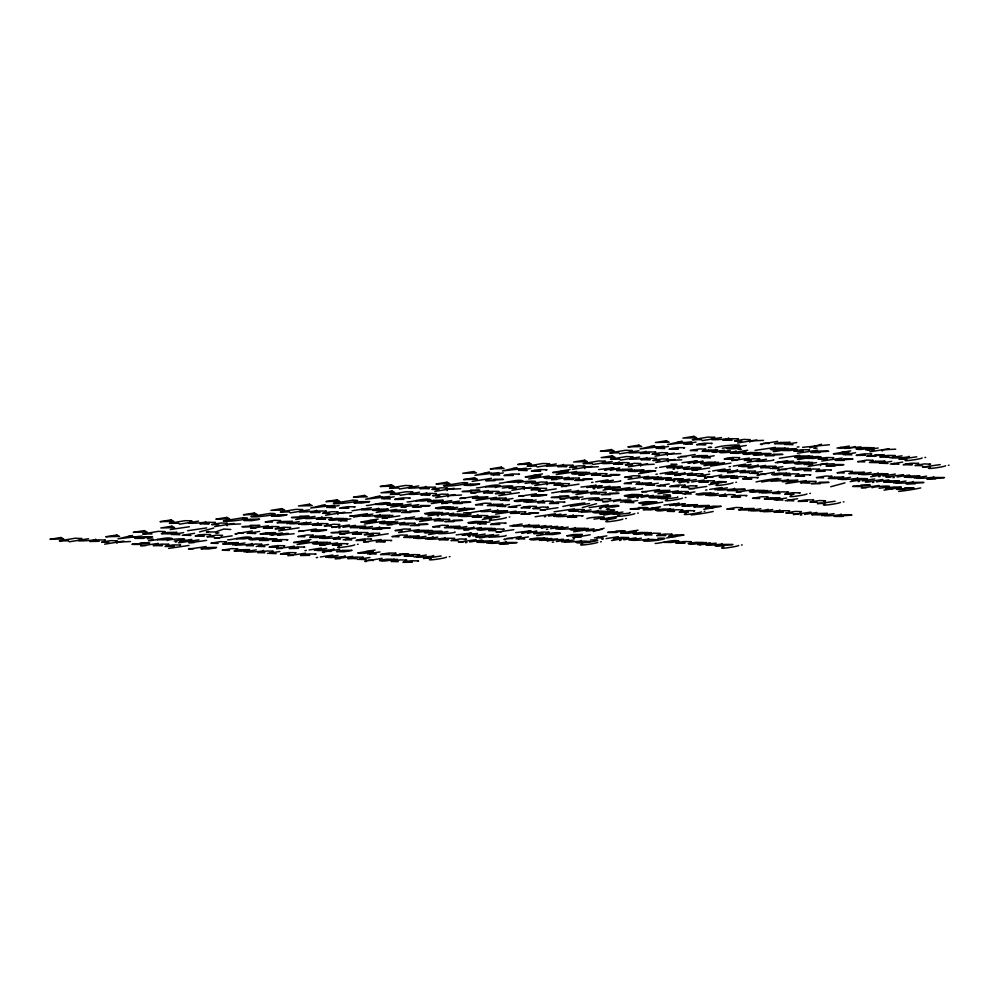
<?xml version="1.0" encoding="UTF-8"?>
<svg xmlns="http://www.w3.org/2000/svg" width="999" height="999" viewBox="0 0 999 999"><rect width="100%" height="100%" fill="white"/><g stroke="black" fill="none" stroke-linecap="round" stroke-linejoin="round"><path stroke-width="1.5" d="M116.945 543.419L117.02 542.182L130.507 541.52M227.023 525.824L227.098 524.587L240.584 523.926M337.899 514.522L337.974 513.274L351.461 512.624M447.177 490.634L447.252 489.398L460.751 488.736M447.977 496.928L448.052 495.679L461.538 495.029M524.263 489.547L524.338 488.299L537.824 487.649M547.052 484.827L547.127 483.591L560.614 482.929M584.777 468.643L584.852 467.407L598.351 466.745M640.621 466.133L640.696 464.897L654.183 464.235M667.344 455.444L667.419 454.208L680.906 453.546M668.131 461.738L668.219 460.489L681.705 459.84M749.899 442.257L749.974 441.009L763.461 440.347M820.529 465.659L820.604 464.423L834.09 463.761M882.154 451.073L882.229 449.825L895.716 449.175M170.242 529.557L189.36 526.748M187.612 530.719L206.731 527.909M570.367 506.368L589.485 503.558M589.16 507.617L608.279 504.807M463.723 514.373L457.005 513.948A27.722 3.084 -3.7 0 0 449.263 515.184C451.498 517.594 485.177 511.75 463.698 512.874M607.504 511.488L600.786 511.063A27.722 3.084 -3.7 0 0 593.044 512.3C595.279 514.71 628.97 508.866 607.479 509.989M663.411 496.515L656.693 496.091A27.722 3.084 -3.7 0 0 648.95 497.327C651.186 499.737 684.864 493.893 663.386 495.017M590.546 541.52L583.828 541.108A27.722 3.084 -3.7 0 0 576.086 542.345C578.321 544.742 612 538.911 590.521 540.022M657.829 539.772L651.111 539.36A27.722 3.084 -3.7 0 0 643.368 540.596C645.604 542.994 679.283 537.162 657.804 538.274M809.689 447.802L821.415 444.218M157.879 539.385L157.193 539.747L164.485 539.835A27.722 3.084 -3.7 0 0 172.228 538.598C168.144 536.301 153.796 540.771 148.426 540.846M237.088 538.436L236.401 538.786L243.694 538.886A27.722 3.084 -3.7 0 0 251.436 537.649C247.365 535.352 233.004 539.822 227.635 539.897M375.924 504.058L375.224 504.408L382.53 504.507A27.722 3.084 -3.7 0 0 390.272 503.271C386.188 500.974 371.84 505.444 366.458 505.519M416.533 500.536L415.834 500.886L423.139 500.974A27.722 3.084 -3.7 0 0 430.881 499.737C426.798 497.44 412.45 501.923 407.068 501.998M486.001 486.463L485.302 486.813L492.607 486.913A27.722 3.084 -3.7 0 0 500.349 485.676C496.266 483.366 481.918 487.849 476.535 487.924M508.791 481.755L508.104 482.105L515.397 482.192A27.722 3.084 -3.7 0 0 523.139 480.956C519.068 478.658 504.707 483.141 499.338 483.204M782.679 450.137L781.992 450.499L789.285 450.586A27.722 3.084 -3.7 0 0 797.027 449.35C792.956 447.053 778.596 451.523 773.226 451.598M546.153 534.115L545.466 534.465L552.759 534.552A27.722 3.084 -3.7 0 0 560.501 533.316C556.431 531.018 542.07 535.501 536.7 535.564M806.942 457.992L806.255 458.341L813.561 458.441A27.722 3.084 -3.7 0 0 821.29 457.205C817.219 454.907 802.859 459.378 797.489 459.453M593.281 531.543L604.095 528.221M664.635 542.007L663.948 542.357L671.241 542.457A27.722 3.084 -3.7 0 0 678.983 541.221C674.912 538.923 660.551 543.394 655.182 543.468M104.508 540.409L105.444 540.009L98.189 539.897A27.722 3.084 -3.7 0 0 90.447 541.133L89.873 541.483L99.113 541.296L92.507 540.859M214.585 522.814L215.522 522.415L208.267 522.302A27.722 3.084 -3.7 0 0 200.537 523.538L199.95 523.888L209.203 523.701L202.585 523.264M167.882 544.642L168.819 544.23L161.576 544.118A27.722 3.084 -3.7 0 0 153.834 545.354L153.247 545.716L162.5 545.529L155.881 545.092M209.802 534.964L210.739 534.565L203.496 534.453A27.722 3.084 -3.7 0 0 195.754 535.689L195.167 536.038L204.42 535.851L197.814 535.414M179.683 545.429L180.619 545.017L173.376 544.905A27.722 3.084 -3.7 0 0 165.634 546.141L165.047 546.503L174.301 546.316L167.695 545.879M325.462 511.513L326.398 511.101L319.143 510.988A27.722 3.084 -3.7 0 0 311.401 512.225L310.826 512.587L320.067 512.4L313.461 511.963M277.959 527.047L278.896 526.635L271.653 526.523A27.722 3.084 -3.7 0 0 263.911 527.759L263.324 528.121L272.577 527.934L265.971 527.497M354.27 507.192L355.207 506.793L347.964 506.68A27.722 3.084 -3.7 0 0 340.222 507.917L339.635 508.279L348.888 508.091L342.27 507.642M289.76 527.834L290.697 527.422L283.454 527.31A27.722 3.084 -3.7 0 0 275.712 528.546L275.137 528.908L284.378 528.721L277.772 528.284M434.74 487.624L435.676 487.225L428.434 487.112A27.722 3.084 -3.7 0 0 420.691 488.349L420.104 488.698L429.358 488.511L422.752 488.074M330.981 518.106L331.918 517.707L324.675 517.594A27.722 3.084 -3.7 0 0 316.933 518.831L316.346 519.193L325.599 519.005L318.993 518.556M262.912 538.511L263.848 538.099L256.606 537.986A27.722 3.084 -3.7 0 0 248.863 539.223C251.81 541.258 261.726 538.149 266.97 538.149M409.315 498.401L410.252 497.989L402.997 497.877A27.722 3.084 -3.7 0 0 395.254 499.125L394.68 499.475L403.921 499.288L397.315 498.851M342.782 518.893L343.718 518.493L336.476 518.381A27.722 3.084 -3.7 0 0 328.733 519.617C331.68 521.64 341.596 518.543 346.84 518.543M327.073 524.088L328.009 523.676L320.754 523.563A27.722 3.084 -3.7 0 0 313.012 524.8L312.437 525.162L321.678 524.975L315.072 524.537M435.539 493.918L436.476 493.506L429.233 493.394A27.722 3.084 -3.7 0 0 421.491 494.63L420.904 494.992L430.157 494.805L423.539 494.368M518.593 474.513L519.53 474.113L512.287 474.001A27.722 3.084 -3.7 0 0 504.545 475.237L503.958 475.599L513.211 475.412L506.593 474.962M286.988 540.109L287.924 539.71L280.682 539.597A27.722 3.084 -3.7 0 0 272.939 540.834L272.352 541.183L281.606 540.996L275 540.559M546.116 470.117L547.052 469.717L539.797 469.605A27.722 3.084 -3.7 0 0 532.055 470.841L531.48 471.191L540.721 471.004L534.115 470.566M405.606 510.614L406.543 510.214L399.288 510.102A27.722 3.084 -3.7 0 0 391.546 511.338L390.971 511.7L400.212 511.513L393.606 511.063M388.836 515.734L389.772 515.334L382.53 515.222A27.722 3.084 -3.7 0 0 374.787 516.458C377.734 518.481 387.649 515.372 392.894 515.384M283.778 546.128L284.715 545.729L277.472 545.616A27.722 3.084 -3.7 0 0 269.73 546.853L269.143 547.202L278.396 547.015L271.778 546.578M572.34 465.634L573.276 465.234L566.033 465.122A27.722 3.084 -3.7 0 0 558.291 466.358L557.704 466.708L566.957 466.521L560.352 466.083M498.126 491.858L499.063 491.446L491.808 491.333A27.722 3.084 -3.7 0 0 484.065 492.569L483.491 492.932L492.732 492.744L486.126 492.295M303.846 547.464L304.782 547.065L297.527 546.952A27.722 3.084 -3.7 0 0 289.785 548.189L289.211 548.551L298.451 548.364L291.845 547.914M393.768 522.302L394.705 521.89L387.45 521.778A27.722 3.084 -3.7 0 0 379.707 523.014C382.667 525.049 392.57 521.94 397.814 521.94M449.538 507.317L450.474 506.905L443.231 506.793A27.722 3.084 -3.7 0 0 435.489 508.029C438.436 510.064 448.339 506.955 453.583 506.968M558.129 477.147L559.065 476.748L551.81 476.635A27.722 3.084 -3.7 0 0 544.068 477.872C547.027 479.895 556.93 476.798 562.175 476.798M326.523 542.744L327.46 542.345L320.217 542.232A27.722 3.084 -3.7 0 0 312.475 543.468C315.422 545.491 325.324 542.395 330.569 542.395M509.927 492.644L510.864 492.232L503.608 492.12A27.722 3.084 -3.7 0 0 495.866 493.356L495.292 493.718L504.532 493.531L497.927 493.081M295.105 553.121L296.041 552.709L288.786 552.597A27.722 3.084 -3.7 0 0 281.044 553.846L280.469 554.195L289.71 554.008L283.104 553.571M367.07 532.979L368.007 532.579L360.751 532.467A27.722 3.084 -3.7 0 0 353.009 533.703L352.435 534.065L361.675 533.878L355.07 533.429M438.648 512.824L439.585 512.412L432.342 512.3A27.722 3.084 -3.7 0 0 424.6 513.536C427.547 515.571 437.462 512.462 442.694 512.475M654.907 452.435L655.844 452.035L648.588 451.923A27.722 3.084 -3.7 0 0 640.846 453.159L640.272 453.509L649.512 453.321L642.906 452.884M585.639 472.752L586.588 472.352L579.333 472.24A27.722 3.084 -3.7 0 0 571.59 473.476C574.537 475.499 584.452 472.39 589.697 472.402M628.184 463.124L629.12 462.724L621.865 462.599A27.722 3.084 -3.7 0 0 614.123 463.848L613.548 464.198L622.789 464.011L616.183 463.573M683.716 448.126L684.652 447.714L677.397 447.602A27.722 3.084 -3.7 0 0 669.655 448.851L669.08 449.2L678.321 449.013L671.715 448.576M378.871 533.766L379.807 533.366L372.552 533.254A27.722 3.084 -3.7 0 0 364.81 534.49L364.235 534.852L373.476 534.665L366.87 534.215M414.298 523.663L415.234 523.264L407.992 523.151A27.722 3.084 -3.7 0 0 400.249 524.388L399.662 524.737L408.916 524.55L402.31 524.113M505.407 498.576L506.343 498.164L499.1 498.051A27.722 3.084 -3.7 0 0 491.358 499.288L490.771 499.65L500.024 499.463L493.406 499.025M578.671 478.521L579.607 478.121L572.352 478.009A27.722 3.084 -3.7 0 0 564.61 479.245L564.035 479.595L573.276 479.408L566.67 478.971M347.065 544.118L348.002 543.718L340.746 543.606A27.722 3.084 -3.7 0 0 333.004 544.842L332.43 545.192L341.67 545.004L335.065 544.567M545.691 488.798L546.628 488.386L539.385 488.274A27.722 3.084 -3.7 0 0 531.643 489.51L531.056 489.872L540.309 489.685L533.703 489.235M655.706 458.728L656.643 458.316L649.387 458.204A27.722 3.084 -3.7 0 0 641.645 459.44L641.071 459.802L650.312 459.615L643.706 459.178M315.172 554.457L316.109 554.058L308.853 553.946A27.722 3.084 -3.7 0 0 301.111 555.182L300.537 555.531L309.777 555.344L303.172 554.907M711.238 443.731L712.175 443.319L704.919 443.206A27.722 3.084 -3.7 0 0 697.177 444.443L696.603 444.805L705.843 444.617L699.238 444.168M370.691 539.46L371.628 539.048L364.373 538.936A27.722 3.084 -3.7 0 0 356.631 540.184L356.056 540.534L365.297 540.347L358.691 539.91M568.493 484.078L569.43 483.678L562.175 483.566A27.722 3.084 -3.7 0 0 554.433 484.802L553.858 485.152L563.099 484.965L556.493 484.527M606.181 474.125L607.117 473.713L599.875 473.601A27.722 3.084 -3.7 0 0 592.132 474.85L591.545 475.199L600.799 475.012L594.193 474.575M448.913 519.742L449.85 519.33L442.594 519.218A27.722 3.084 -3.7 0 0 434.852 520.454L434.278 520.816L443.519 520.629L436.913 520.192M737.462 439.248L738.398 438.836L731.156 438.723A27.722 3.084 -3.7 0 0 723.413 439.96L722.826 440.322L732.08 440.134L725.461 439.685M528.184 500.087L529.12 499.687L521.865 499.575A27.722 3.084 -3.7 0 0 514.123 500.811C517.082 502.834 526.985 499.737 532.23 499.737M390.746 540.796L391.695 540.397L384.44 540.284A27.722 3.084 -3.7 0 0 376.698 541.52L376.123 541.87L385.364 541.683L378.758 541.246M427.972 530.806L428.908 530.407L421.665 530.294A27.722 3.084 -3.7 0 0 413.923 531.53C416.87 533.553 426.785 530.457 432.018 530.457M486.913 516.046L487.849 515.634L480.606 515.521A27.722 3.084 -3.7 0 0 472.864 516.758L472.277 517.12L481.53 516.933L474.925 516.483M481.955 521.94L482.892 521.54L475.636 521.428A27.722 3.084 -3.7 0 0 467.894 522.664C470.854 524.687 480.756 521.59 486.001 521.59M535.701 506.83L536.638 506.418L529.383 506.306A27.722 3.084 -3.7 0 0 521.64 507.542L521.066 507.904L530.307 507.717L523.701 507.267M362.375 557.604L363.311 557.205L356.056 557.092A27.722 3.084 -3.7 0 0 348.326 558.329L347.739 558.678L356.993 558.491L350.374 558.054M524.95 512.337L525.886 511.938L518.631 511.825A27.722 3.084 -3.7 0 0 510.889 513.061L510.314 513.424L519.555 513.236L512.949 512.787M564.06 502.485L564.997 502.072L557.754 501.96A27.722 3.084 -3.7 0 0 550.012 503.209L549.425 503.558L558.678 503.371L552.06 502.934M657.517 477.547L658.453 477.147L651.211 477.023A27.722 3.084 -3.7 0 0 643.468 478.271C646.415 480.294 656.331 477.185 661.563 477.197M605.294 492.769L606.231 492.357L598.975 492.245A27.722 3.084 -3.7 0 0 591.233 493.481L590.659 493.843L599.899 493.656L593.294 493.219M714.597 462.649L715.534 462.25L708.279 462.137A27.722 3.084 -3.7 0 0 700.536 463.374C703.496 465.397 713.398 462.287 718.643 462.3M395.179 553.558L396.116 553.159L388.873 553.046A27.722 3.084 -3.7 0 0 381.131 554.283L380.544 554.632L389.797 554.445L383.191 554.008M738.81 458.029L739.747 457.629L732.492 457.517A27.722 3.084 -3.7 0 0 724.75 458.753L724.175 459.103L733.416 458.916L726.81 458.479M756.892 453.009L757.829 452.597L750.574 452.485A27.722 3.084 -3.7 0 0 742.831 453.721C745.791 455.756 755.694 452.647 760.938 452.647M505.194 523.488L506.131 523.089L498.888 522.976A27.722 3.084 -3.7 0 0 491.146 524.213L490.571 524.562L499.812 524.375L493.206 523.938M453.808 538.773L454.745 538.361L447.49 538.249A27.722 3.084 -3.7 0 0 439.747 539.485L439.173 539.847L448.414 539.66L441.808 539.21M491.008 528.783L491.958 528.371L484.702 528.259A27.722 3.084 -3.7 0 0 476.96 529.495C479.907 531.53 489.822 528.421 495.067 528.434M784.427 448.601L785.364 448.201L778.121 448.089A27.722 3.084 -3.7 0 0 770.379 449.325C773.326 451.348 783.241 448.251 788.486 448.251M393.531 559.677L394.468 559.278L387.212 559.165A27.722 3.084 -3.7 0 0 379.47 560.402C382.43 562.425 392.332 559.328 397.577 559.328M702.047 474.288L702.984 473.876L695.741 473.763A27.722 3.084 -3.7 0 0 687.999 475L687.412 475.362L696.665 475.174L690.059 474.725M418.781 555.132L419.73 554.732L412.475 554.62A27.722 3.084 -3.7 0 0 404.732 555.856L404.158 556.206L413.399 556.018L406.793 555.581M583.491 510.014L584.427 509.602L577.185 509.49A27.722 3.084 -3.7 0 0 569.442 510.726L568.856 511.088L578.109 510.901L571.503 510.464M638.336 494.967L639.273 494.567L632.03 494.455A27.722 3.084 -3.7 0 0 624.288 495.691C627.235 497.714 637.137 494.605 642.382 494.617M808.503 450.212L809.44 449.812L802.197 449.7A27.722 3.084 -3.7 0 0 794.455 450.936L793.88 451.286L803.121 451.098L796.515 450.661M684.402 485.576L685.339 485.164L678.084 485.052A27.722 3.084 -3.7 0 0 670.341 486.288L669.767 486.65L679.008 486.463L672.402 486.014M417.607 561.288L418.544 560.889L411.288 560.764A27.722 3.084 -3.7 0 0 403.546 562.012L402.972 562.362L412.212 562.175L405.606 561.738M582.18 516.158L583.116 515.759L575.874 515.646A27.722 3.084 -3.7 0 0 568.131 516.883L567.544 517.232L576.798 517.045L570.192 516.608M713.573 481.281L714.51 480.881L707.267 480.769A27.722 3.084 -3.7 0 0 699.525 482.005L698.938 482.355L708.191 482.167L701.585 481.73M733.204 476.361L734.14 475.949L726.885 475.836A27.722 3.084 -3.7 0 0 719.155 477.072C722.102 479.108 732.005 475.999 737.25 476.011M754.645 471.553L755.581 471.153L748.338 471.041A27.722 3.084 -3.7 0 0 740.596 472.277L740.022 472.627L749.262 472.44L742.657 472.003M808.691 456.456L809.627 456.056L802.384 455.944A27.722 3.084 -3.7 0 0 794.642 457.18C797.589 459.203 807.504 456.093 812.749 456.106M775.249 466.695L776.186 466.296L768.943 466.183A27.722 3.084 -3.7 0 0 761.201 467.42L760.626 467.769L769.867 467.582L763.261 467.145M687.337 492.007L688.274 491.595L681.031 491.483A27.722 3.084 -3.7 0 0 673.289 492.719L672.702 493.081L681.955 492.894L675.336 492.445M652.834 502.172L653.771 501.76L646.528 501.648A27.722 3.084 -3.7 0 0 638.786 502.884C641.733 504.92 651.648 501.81 656.892 501.81M548.376 532.604L549.313 532.205L542.07 532.092A27.722 3.084 -3.7 0 0 534.328 533.329L533.741 533.678L542.994 533.491L536.376 533.054M808.441 462.674L809.377 462.275L802.135 462.162A27.722 3.084 -3.7 0 0 794.392 463.399C797.339 465.422 807.254 462.312 812.499 462.325M757.279 477.959L758.216 477.559L750.973 477.447A27.722 3.084 -3.7 0 0 743.231 478.683L742.644 479.033L751.897 478.858L745.279 478.409M543.631 538.523L544.567 538.111L537.312 537.999A27.722 3.084 -3.7 0 0 529.582 539.248C532.529 541.271 542.432 538.161 547.677 538.174M832.766 458.066L833.703 457.654L826.46 457.542A27.722 3.084 -3.7 0 0 818.718 458.778L818.144 459.14L827.384 458.953L820.778 458.516M870.079 448.089L871.016 447.677L863.76 447.564A27.722 3.084 -3.7 0 0 856.018 448.801C858.978 450.836 868.88 447.727 874.125 447.727M584.278 528.771L585.214 528.359L577.959 528.246A27.722 3.084 -3.7 0 0 570.217 529.482C573.176 531.518 583.079 528.409 588.324 528.409M710.114 493.518L711.051 493.119L703.796 493.007A27.722 3.084 -3.7 0 0 696.053 494.243C699.013 496.266 708.915 493.156 714.16 493.169M785.801 473.626L786.737 473.226L779.495 473.114A27.722 3.084 -3.7 0 0 771.752 474.35C774.7 476.373 784.615 473.276 789.859 473.276M806.405 468.768L807.342 468.369L800.099 468.256A27.722 3.084 -3.7 0 0 792.357 469.493C795.304 471.516 805.219 468.419 810.464 468.419M669.68 509.527L670.616 509.115L663.361 509.003A27.722 3.084 -3.7 0 0 655.619 510.239C658.578 512.275 668.481 509.165 673.726 509.178M870.816 454.37L871.752 453.958L864.497 453.846A27.722 3.084 -3.7 0 0 856.755 455.082L856.18 455.444L865.421 455.257L858.815 454.807M809.877 475.237L810.813 474.837L803.571 474.725A27.722 3.084 -3.7 0 0 795.828 475.961L795.241 476.311L804.495 476.123L797.876 475.686M830.481 470.379L831.418 469.967L824.175 469.855A27.722 3.084 -3.7 0 0 816.433 471.091L815.846 471.453L825.099 471.266L818.493 470.829M763.473 490.846L764.41 490.434L757.167 490.322A27.722 3.084 -3.7 0 0 749.425 491.558C752.372 493.593 762.287 490.484 767.519 490.497M745.991 495.916L746.927 495.504L739.685 495.392A27.722 3.084 -3.7 0 0 731.942 496.628L731.355 496.99L740.609 496.803L733.99 496.366M693.756 511.126L694.692 510.726L687.449 510.614A27.722 3.084 -3.7 0 0 679.707 511.85L679.12 512.2L688.373 512.012L681.755 511.575M894.417 455.944L895.354 455.532L888.111 455.419A27.722 3.084 -3.7 0 0 880.369 456.655L879.782 457.018L889.035 456.83L882.417 456.381M815.221 481.83L816.158 481.418L808.903 481.306A27.722 3.084 -3.7 0 0 801.161 482.542L800.586 482.904L809.827 482.717L803.221 482.28M647.177 532.954L648.114 532.554L640.871 532.442A27.722 3.084 -3.7 0 0 633.129 533.678C636.076 535.701 645.991 532.604 651.236 532.604M799.35 493.231L800.286 492.832L793.044 492.719A27.722 3.084 -3.7 0 0 785.301 493.956L784.715 494.305L793.968 494.118L787.362 493.681M917.856 463.736L918.793 463.336L911.538 463.211A27.722 3.084 -3.7 0 0 903.795 464.46L903.221 464.81L912.462 464.622L905.856 464.185M671.253 534.565L672.19 534.165L664.947 534.04A27.722 3.084 -3.7 0 0 657.205 535.289L656.618 535.639L665.871 535.452L659.265 535.014M812.786 500.362L813.723 499.962L806.468 499.85A27.722 3.084 -3.7 0 0 798.725 501.086L798.151 501.436L807.392 501.248L800.786 500.811M788.673 511.226L789.61 510.814L782.367 510.701A27.722 3.084 -3.7 0 0 774.625 511.95L774.038 512.3L783.291 512.112L776.685 511.675M690.459 542.082L691.395 541.67L684.153 541.558A27.722 3.084 -3.7 0 0 676.41 542.794L675.824 543.156L685.077 542.969L678.458 542.519M702.26 542.869L703.196 542.457L695.953 542.345A27.722 3.084 -3.7 0 0 688.211 543.581C691.158 545.616 701.073 542.507 706.318 542.507M606.356 506.53L605.357 506.943L612.587 507.067A21.316 2.373 -3.7 0 0 618.943 506.043C620.004 503.783 592.432 508.016 601.048 508.691M199.513 531.943L213.774 528.059M582.28 507.592L596.528 503.708M830.706 486.75L844.954 482.879M132.53 535.427L117.982 538.823L141.97 536.051M325.162 504.632L310.614 508.029L334.603 505.269M380.207 495.841L365.659 499.225L389.647 496.466M489.485 471.953L474.937 475.349L498.926 472.589M517.007 467.557L502.46 470.954L526.448 468.181M654.607 445.566L640.059 448.951L664.048 446.191M682.13 441.158L667.582 444.555L691.57 441.795M610.414 470.354L619.83 468.181L604.482 469.955L613.923 467.782L598.588 469.567M693.768 463.436L703.184 461.263L687.849 463.049L697.277 460.876L681.942 462.662M592.757 487.874L602.16 485.701L586.825 487.487L596.266 485.302L580.918 487.087M468.056 535.664L477.46 533.491L462.125 535.277L471.553 533.091L456.218 534.877M527.559 533.391L536.962 531.218L521.628 533.004L531.056 530.831L515.721 532.617M675.799 505.881L685.214 503.708L669.867 505.482L679.308 503.309L663.973 505.094M115.709 541.321L117.258 540.834L110.976 540.584L101.623 542.17L108.816 542.37M225.799 523.726L227.335 523.239L221.054 522.989L211.701 524.575L218.893 524.775M279.27 521.053L280.806 520.566L274.525 520.329L265.172 521.903L272.365 522.102M221.016 535.876L222.552 535.389L216.271 535.139L206.918 536.725L214.111 536.925M336.663 512.412L338.211 511.938L331.93 511.688L322.577 513.274L329.77 513.474M445.954 488.536L447.49 488.049L441.208 487.799L431.855 489.385L439.048 489.585M225 542.37L226.548 541.883L220.267 541.645L210.914 543.219L218.107 543.419M446.753 494.817L448.289 494.343L442.008 494.093L432.654 495.679L439.847 495.879M583.553 466.533L585.089 466.058L578.808 465.809L569.455 467.395L576.648 467.594M338.274 524.987L339.822 524.5L333.529 524.263L324.188 525.836L331.381 526.048M236.326 549.363L237.874 548.876L231.581 548.626L222.228 550.212L229.42 550.412M666.108 453.346L667.657 452.859L661.375 452.609L652.022 454.195L659.215 454.395M260.414 544.73L261.95 544.243L255.669 544.005L246.316 545.579L253.509 545.791M523.026 487.437L524.575 486.95L518.294 486.713L508.941 488.286L516.133 488.486M545.829 482.729L547.365 482.242L541.083 481.993L531.73 483.578L538.923 483.778M311.913 535.701L313.449 535.214L307.168 534.964L297.814 536.55L305.007 536.75M639.385 464.023L640.933 463.548L634.652 463.299L625.299 464.885L632.492 465.084M704.357 449.662L705.906 449.175L699.625 448.926L690.272 450.512L697.464 450.711M748.676 440.147L750.212 439.66L743.93 439.41L734.577 440.996L741.77 441.196M666.907 459.627L668.456 459.14L662.162 458.903L652.822 460.477L660.002 460.689M271.728 551.723L273.276 551.236L266.995 550.986L257.642 552.572L264.835 552.772M489.56 503.908L491.096 503.421L484.815 503.171L475.462 504.757L482.654 504.957M347.315 538.061L348.863 537.574L342.582 537.325L333.229 538.911L340.422 539.11M638.636 476.448L640.172 475.961L633.89 475.711L624.537 477.297L631.73 477.497M409.091 529.707L410.626 529.233L404.345 528.983L394.992 530.569L402.185 530.769M551.66 501.81L553.209 501.336L546.928 501.086L537.574 502.672L544.767 502.872M638.261 482.654L639.797 482.167L633.516 481.918L624.163 483.504L631.356 483.703M446.753 525.986L448.289 525.499L442.008 525.262L432.654 526.835L439.847 527.035M406.006 535.739L407.542 535.252L401.261 535.002L391.908 536.588L399.101 536.788M758.278 459.49L759.827 459.003L753.533 458.753L744.193 460.339L751.373 460.539M546.903 507.729L548.451 507.242L542.17 507.005L532.817 508.578L540.009 508.778M609.402 499.425L610.951 498.951L604.657 498.701L595.317 500.287L602.509 500.487M502.697 529.72L504.233 529.233L497.952 528.983L488.598 530.569L495.791 530.769M695.604 486.476L697.152 485.989L690.871 485.751L681.518 487.325L688.711 487.524M465.01 539.672L466.558 539.185L460.277 538.936L450.924 540.521L458.116 540.721M744.879 477.297L746.428 476.81L740.147 476.56L730.793 478.146L737.986 478.346M405.207 560.614L406.755 560.139L400.462 559.89L391.121 561.475L398.301 561.675M818.094 469.705L819.63 469.23L813.348 468.981L803.995 470.566L811.188 470.766M797.489 474.562L799.025 474.088L792.744 473.838L783.391 475.424L790.584 475.624M871.715 460.814L873.251 460.339L866.97 460.089L857.617 461.675L864.809 461.875M733.591 495.242L735.139 494.755L728.858 494.517L719.505 496.091L726.698 496.291M851.136 471.915L852.671 471.428L846.39 471.178L837.037 472.764L844.23 472.964M830.531 476.773L832.067 476.286L825.786 476.036L816.433 477.622L823.626 477.822M681.355 510.464L682.904 509.977L676.623 509.727L667.27 511.313L674.462 511.513M786.962 492.569L788.498 492.082L782.217 491.833L772.864 493.419L780.057 493.618M766.645 497.44L768.181 496.965L761.9 496.715L752.547 498.301L759.74 498.501M929.058 464.635L930.606 464.16L924.325 463.911L914.972 465.497L922.164 465.696M740.871 508.191L742.419 507.717L736.138 507.467L726.785 509.053L733.978 509.253M658.865 533.891L660.401 533.416L654.12 533.166L644.767 534.752L651.96 534.952M823.988 501.273L825.536 500.786L819.242 500.536L809.902 502.122L817.082 502.322M799.887 512.125L801.423 511.65L795.142 511.401L785.788 512.986L792.981 513.186M562.812 506.456L567.432 505.519A58.417 6.518 -3.7 0 1 578.433 503.758L584.827 502.934M756.031 481.93L760.651 480.994A58.417 6.518 -3.7 0 1 771.653 479.233L778.046 478.409M713.199 511.488L708.578 512.425A58.417 6.518 -3.7 0 1 697.564 514.185L691.183 515.009M920.728 487.924L916.108 488.861A58.417 6.518 -3.7 0 1 905.094 490.621L898.7 491.446M79.645 539.073L81.856 538.511L75.05 538.249L59.341 540.909L68.631 540.834M80.232 540.047C71.366 541.945 98.751 540.209 95.579 539.198M189.723 521.478L191.933 520.916L185.127 520.654L169.418 523.314L178.709 523.226M190.31 522.452C181.443 524.35 208.828 522.614 205.657 521.603M162.999 532.155L165.21 531.605L158.404 531.343L142.695 534.003L151.985 533.916M409.877 486.288L412.088 485.726L405.294 485.464L389.573 488.124L398.876 488.036M410.477 487.262C401.598 489.148 428.983 487.425 425.811 486.413M175.387 533.916L173.177 534.477L179.92 534.715M300.599 510.164L302.809 509.615L296.004 509.34L280.294 512L289.585 511.925M301.186 511.138C292.32 513.036 319.705 511.301 316.533 510.289M495.154 474.2L492.944 474.762L499.675 475M547.477 464.285L549.687 463.736L542.894 463.474L527.172 466.133L536.475 466.046M522.677 469.805L520.467 470.354L527.197 470.604M548.076 465.259C539.198 467.157 566.583 465.434 563.411 464.41M186.363 534.652L184.153 535.202L190.884 535.452M330.831 506.88L328.621 507.43L335.352 507.679M410.676 492.569L412.887 492.02L406.094 491.745L390.372 494.405L399.662 494.33M208.579 531.456L206.368 532.017L215.659 531.93L223.726 529.033L230.806 529.507M630.044 451.098L632.255 450.537L625.449 450.274L609.74 452.934L619.03 452.847M385.876 498.089L383.653 498.638L390.397 498.888M411.263 493.543C402.397 495.442 429.782 493.706 426.61 492.694M630.631 452.072C621.765 453.958 649.15 452.235 645.966 451.223M660.277 447.814L658.066 448.364L664.797 448.613M712.599 437.899L714.809 437.337L708.016 437.075L692.295 439.735L701.585 439.66M687.799 443.406L685.576 443.968L692.319 444.205M713.186 438.873C704.32 440.771 731.705 439.036 728.533 438.024M306.718 517.744C297.839 519.642 325.224 517.907 322.053 516.895M603.321 461.775L605.531 461.226L598.726 460.964L583.016 463.623L592.307 463.536M630.844 457.38L633.054 456.83L626.248 456.555L610.539 459.215L619.83 459.14M603.908 462.749C595.042 464.647 622.427 462.924 619.255 461.9M290.996 522.927C282.18 524.825 309.503 523.089 306.331 522.077M363.049 509.028C354.17 510.926 381.556 509.203 378.384 508.179M631.43 458.354C622.564 460.252 649.937 458.516 646.765 457.505M251.298 532.742L249.088 533.304L255.819 533.541M302.797 523.713C293.981 525.611 321.303 523.876 318.132 522.864M364.573 515.359C355.694 517.257 383.079 515.534 379.907 514.522M342.595 520.129L340.384 520.691L347.115 520.929M236.738 544.243C227.922 546.141 255.232 544.405 252.073 543.394M705.931 457.092L703.721 457.642L710.451 457.892M449.338 508.553C440.522 510.452 467.844 508.716 464.685 507.704M788.486 443.893L786.275 444.443L793.019 444.692M260.339 545.816L258.129 546.366L264.86 546.615M406.343 518.144C397.477 520.042 424.862 518.319 421.69 517.307M504.745 499.775L502.534 500.324L509.265 500.574M364.173 527.809C355.357 529.707 382.667 527.971 379.508 526.96M605.144 481.53C596.328 483.429 623.638 481.693 620.479 480.681M248.052 551.236C239.236 553.134 266.558 551.398 263.399 550.387M562.737 491.171C553.858 493.069 581.243 491.346 578.071 490.322M323.639 537.574C314.822 539.472 342.145 537.737 338.986 536.725M501.286 505.781L499.075 506.331L505.806 506.58M669.517 473.364C660.701 475.262 688.024 473.526 684.852 472.515M527.984 501.323C519.168 503.221 546.49 501.486 543.331 500.474M482.392 510.751C473.514 512.649 500.899 510.926 497.727 509.902M462.649 515.671C453.833 517.569 481.143 515.834 477.984 514.822M512.262 506.505L510.052 507.067L516.783 507.305M271.666 552.809L269.443 553.359L276.186 553.608M347.24 539.148L345.03 539.697L351.773 539.947M758.204 460.576C749.337 462.475 776.722 460.739 773.551 459.727M742.719 465.771C733.903 467.669 761.226 465.934 758.054 464.922M574.762 498.214L572.539 498.763L579.283 499.013M649.987 484.527L647.777 485.077L654.507 485.327M722.115 470.629C713.298 472.527 740.621 470.791 737.449 469.78M627.072 489.235C618.206 491.133 645.591 489.398 642.419 488.386M701.385 475.487L699.175 476.036L705.906 476.286M318.519 549.7C309.702 551.598 337.025 549.862 333.853 548.851M339.51 546.416C330.956 549.225 353.983 545.891 354.72 544.792M660.963 485.252L658.741 485.814L665.484 486.051M491.171 519.13C482.617 521.94 505.631 518.606 506.381 517.507M481.755 523.176L479.545 523.726L486.288 523.976M458.479 527.859C449.662 529.757 476.985 528.021 473.813 527.01M869.879 449.313L867.669 449.875L874.4 450.112M774.587 467.894L772.377 468.456L779.108 468.693M847.377 454.046L845.166 454.607L851.897 454.845M439.585 532.829C430.706 534.727 458.091 533.004 454.92 531.98M753.983 472.752L751.772 473.314L758.503 473.563M417.732 537.612C408.916 539.51 436.238 537.774 433.067 536.763M808.253 463.911L806.043 464.46L812.774 464.71M329.845 556.68C321.029 558.578 348.339 556.843 345.179 555.831M429.533 538.399C420.716 540.297 448.039 538.561 444.88 537.549M717.831 484.378C709.278 487.187 732.292 483.841 733.041 482.742M629.395 501.848L627.185 502.41L633.928 502.659M557.917 515.784C549.1 517.682 576.411 515.946 573.251 514.935M582.829 511.213C574.013 513.111 601.336 511.376 598.164 510.364M513.973 525.324C505.157 527.222 532.479 525.486 529.308 524.475M371.74 553.246L369.53 553.796L376.261 554.045M662.337 497.814C653.521 499.712 680.831 497.977 677.672 496.965M686.675 493.206L684.465 493.756L691.196 494.006M719.143 489.135C710.326 491.033 737.637 489.298 734.477 488.286M667.257 499.7C658.703 502.509 681.718 499.175 682.467 498.076M361.713 558.803L359.49 559.365L366.233 559.602M772.652 480.232C763.785 482.13 791.171 480.407 787.999 479.383M893.755 457.142C884.939 459.041 912.249 457.305 909.09 456.293M490.571 536.238C481.693 538.124 509.078 536.401 505.906 535.389M709.914 494.755C701.098 496.653 728.421 494.917 725.262 493.906M614.697 513.336C605.819 515.234 633.204 513.511 630.032 512.487M883.441 462.687L881.23 463.236L887.961 463.486M906.93 459.577C898.376 462.387 921.403 459.053 922.152 457.954M619.617 515.222C611.063 518.031 634.078 514.697 634.827 513.598M894.417 463.424L892.194 463.973L898.938 464.223M560.002 528.396C551.186 530.294 578.508 528.558 575.349 527.547M418.119 556.331C409.303 558.241 436.625 556.493 433.454 555.494M490.909 542.482C482.092 544.393 509.415 542.644 506.243 541.645M607.679 520.666C599.125 523.476 622.14 520.142 622.889 519.03M520.192 538.211L517.981 538.761L524.712 539.01M763.286 492.082C754.47 493.981 781.78 492.245 778.621 491.233M862.861 473.788C854.045 475.686 881.368 473.951 878.196 472.939M842.257 478.646C833.441 480.544 860.763 478.808 857.592 477.797M431.306 558.778C422.752 561.588 445.766 558.241 446.516 557.142M686.201 513.436C677.647 516.246 700.674 512.899 701.423 511.8M930.369 467.37C921.815 470.179 944.842 466.845 945.578 465.746M791.807 495.541C783.253 498.351 806.268 495.005 807.017 493.906M778.371 499.313L776.161 499.875L782.891 500.124M565.859 541.246C557.042 543.156 584.365 541.408 581.206 540.409M789.335 500.049L787.125 500.599L793.868 500.849M598.576 537.2L596.366 537.749L603.096 537.999M918.331 477.485C909.515 479.383 936.837 477.647 933.665 476.635M752.609 510.064C743.793 511.963 771.103 510.227 767.944 509.215M897.726 482.342C888.91 484.24 916.233 482.505 913.061 481.493M582.592 543.931C574.025 546.74 597.052 543.394 597.802 542.295M764.41 510.851C755.594 512.749 782.904 511.013 779.744 510.002M633.141 539.51C624.325 541.408 651.648 539.672 648.488 538.661M825.299 504.008C816.745 506.818 839.759 503.484 840.509 502.372M825.773 514.947C816.957 516.845 844.28 515.109 841.121 514.098M723.513 547.09C714.959 549.9 737.986 546.565 738.723 545.454M716.096 451.536L713.698 452.172L730.244 450.599M274.076 534.265L271.678 534.915L288.236 533.341M721.99 451.923C712.836 453.833 738.773 451.773 736.151 450.999M279.97 534.652L277.572 535.302L294.131 533.728M841.083 447.402C831.917 449.313 857.866 447.252 855.231 446.466M846.977 447.789L844.58 448.439L861.138 446.865M779.445 461.988L777.047 462.637L793.606 461.063M785.351 462.387C776.198 464.298 802.135 462.237 799.512 461.451M537.574 526.898L535.177 527.547L551.735 525.973M543.481 527.297L541.083 527.934L557.642 526.361M543.431 539.76L541.046 540.397L557.592 538.836M549.338 540.147L546.94 540.796L563.498 539.223M702.072 544.105L699.675 544.742L716.233 543.169M707.966 544.492C698.813 546.403 724.762 544.343 722.127 543.568M69.218 541.808L88.486 538.723M179.308 524.213L198.576 521.128M399.463 489.023L418.731 485.939M537.062 467.02L556.331 463.948M619.617 453.821L638.885 450.749M702.185 440.634L721.453 437.55M491.021 474.862L503.409 472.877M518.543 470.467L530.931 468.481M656.143 448.464L668.531 446.491M683.666 444.068L696.053 442.095M242.607 517.832L223.339 520.904C227.547 522.564 259.403 517.657 242.844 517.844M270.13 513.436L250.861 516.508C255.07 518.169 286.913 513.249 270.367 513.449M352.684 500.237L333.416 503.309C337.625 504.97 369.48 500.062 352.922 500.249M462.762 482.642L443.494 485.714C447.702 487.375 479.557 482.467 462.999 482.654M472.202 481.406L491.471 478.321M167.445 532.517L161.376 533.691L168.644 533.878A27.722 3.084 -3.7 0 0 176.386 532.642L176.96 532.28L167.72 532.467M250 519.318L243.943 520.491L251.199 520.679A27.722 3.084 -3.7 0 0 258.941 519.443L259.528 519.093L250.274 519.28M277.522 514.922L271.453 516.096L278.721 516.283A27.722 3.084 -3.7 0 0 286.463 515.047L287.05 514.685L277.797 514.872M290.185 512.899L309.453 509.815M360.09 501.723L354.021 502.897L361.288 503.084A27.722 3.084 -3.7 0 0 369.031 501.848L369.655 501.598L360.364 501.685M400.262 495.304L419.53 492.22M470.167 484.128L464.098 485.302L471.366 485.489A27.722 3.084 -3.7 0 0 479.108 484.253L479.682 483.903L470.442 484.09M592.894 464.51L612.175 461.438M620.416 460.114L639.685 457.03M326.698 507.542L339.086 505.556M381.743 498.738L394.13 496.765M542.507 473.926L525.162 476.898L532.417 477.097A27.722 3.084 -3.7 0 0 540.159 475.861L540.746 475.499L533.678 475.399M570.029 469.53L552.672 472.502L559.939 472.702A27.722 3.084 -3.7 0 0 567.682 471.466L568.256 471.103L561.201 471.004M708.303 447.427L710.102 447.14M104.633 544.168L123.901 541.083M214.71 526.573L233.978 523.488M434.865 491.383L454.133 488.299M572.464 469.38L591.733 466.308M655.032 456.193L674.3 453.109M709.839 447.527L711.625 447.24M737.587 442.994L756.855 439.91M171.266 534.577L183.654 532.604M715.209 447.727C724.412 444.33 760.576 443.656 722.289 448.201M708.141 450.124L702.072 451.298L709.34 451.486A27.722 3.084 -3.7 0 0 717.082 450.249L717.669 449.9L708.416 450.087M528.746 478.933L549.2 475.936M556.268 474.537L576.71 471.54M182.23 535.314L194.618 533.329M746.278 445.442L727.01 448.514C729.445 449.8 748.538 447.577 736.425 447.115M518.044 482.892C522.052 480.856 550.536 480.244 525.099 483.366M695.179 454.495L677.834 457.48L679.457 457.817M777.746 441.308L760.389 444.28L762.012 444.617M711.962 452.185L724.35 450.212M283.042 521.528L276.985 522.689L284.253 522.889A27.722 3.084 -3.7 0 0 291.983 521.653L292.57 521.291L283.316 521.478M295.704 519.505L314.972 516.421M393.131 503.933L387.063 505.094L394.33 505.294A27.722 3.084 -3.7 0 0 402.073 504.058L402.647 503.696L393.406 503.883M495.254 487.599C499.263 485.564 527.747 484.965 502.31 488.086M352.035 510.789L371.303 507.704M167.133 540.534C171.141 538.498 199.625 537.887 174.188 541.008M325.587 515.259L344.855 512.175M435.664 497.664L454.932 494.58M628.309 466.87L647.577 463.798M655.831 462.475L675.099 459.39M697.976 455.681L691.92 456.855L699.175 457.043A27.722 3.084 -3.7 0 0 706.917 455.806L707.542 455.556L698.251 455.644M738.124 449.413L739.909 449.125M780.544 442.482L774.475 443.656L781.742 443.856A27.722 3.084 -3.7 0 0 789.485 442.607L790.059 442.257L780.818 442.445M215.572 533.016L217.357 532.729M217.108 533.116L218.893 532.829M739.66 449.513L741.445 449.238M551.448 479.82L569.143 477.26M578.958 475.424L596.665 472.864M140.659 545.941L158.354 543.381M250.749 528.346L268.444 525.786M470.904 493.156L488.598 490.596M622.627 469.355L616.558 470.529L623.826 470.729A27.722 3.084 -3.7 0 0 631.568 469.48L632.142 469.13L622.901 469.318M286.863 523.588L299.25 521.603M390.659 507.13L411.101 504.133M378.696 509.203L372.639 510.364L379.895 510.564A27.722 3.084 -3.7 0 0 387.637 509.328L388.274 509.078L378.971 509.153M433.741 500.399L427.672 501.573L434.94 501.76A27.722 3.084 -3.7 0 0 442.682 500.524L443.256 500.174L434.016 500.362M701.798 457.742L714.185 455.769M747.751 450.212L730.406 453.184L737.674 453.384A27.722 3.084 -3.7 0 0 745.416 452.147L745.991 451.785L738.935 451.685M784.365 444.555L796.74 442.569M175.374 542.02L176.748 541.808M179.495 541.358L191.883 539.385M534.74 485.564L554.008 482.492M755.057 450.387L775.499 447.39M178.521 542.857L198.963 539.86M252.36 530.944L235.002 533.916L236.626 534.265M401.074 507.205L418.768 504.645M634.427 470.142L628.359 471.316L635.626 471.516A27.722 3.084 -3.7 0 0 643.368 470.267L643.943 469.917L634.702 470.104M298.664 524.375L311.051 522.39M349.812 516.246L367.507 513.686M459.902 498.651L477.597 496.091M511.95 490.284L531.218 487.2M376.223 512.4L396.678 509.403M431.268 503.608L451.71 500.599M214.448 538.399L232.155 535.839M655.444 468.056L656.818 467.844M659.565 467.395L676.922 464.423L671.016 464.11M247.165 533.404L259.553 531.431M188.936 542.932L206.631 540.372M353.559 517.12L372.827 514.048M478.496 497.152L472.44 498.326L479.707 498.513A27.722 3.084 -3.7 0 0 487.437 497.277L488.024 496.928L478.771 497.115M672.864 466.471L666.795 467.644L674.063 467.844A27.722 3.084 -3.7 0 0 681.805 466.595L682.379 466.246L673.139 466.433M441.683 503.671L459.39 501.111M797.202 447.127L798.988 446.84M338.461 520.791L350.849 518.818M168.594 548.426L189.048 545.429M266.121 532.867L260.052 534.028L267.32 534.228A27.722 3.084 -3.7 0 0 275.062 532.991L275.649 532.629L266.396 532.817M278.684 530.831L299.126 527.834M498.838 495.641L519.28 492.644M638.448 473.788L655.794 470.804L648.526 470.616A27.722 3.084 -3.7 0 0 640.784 471.853L640.209 472.215L647.614 472.277M476.024 500.362L496.478 497.352M561.338 486.713L579.033 484.153M673.139 469.243L674.512 469.018M677.272 468.581L689.66 466.595M591.57 482.505L592.944 482.28M595.704 481.843L608.091 479.857M538.536 491.433L556.231 488.873M731.655 460.676L749.35 458.116M269.942 534.927L282.33 532.942M601.011 482.192L613.398 480.219M703.983 465.684L724.425 462.687M813.723 448.226L815.521 447.939M815.259 448.326L817.057 448.039M655.943 474.325L657.317 474.1M660.077 473.663L672.464 471.69M188.461 549.125L206.156 546.565M228.783 542.844L222.715 544.005L229.982 544.205A27.722 3.084 -3.7 0 0 237.725 542.969L238.311 542.607L229.058 542.794M298.539 531.53L316.233 528.971M518.693 496.341L536.388 493.781M378.146 519.068L360.789 522.052L368.057 522.24A27.722 3.084 -3.7 0 0 375.799 521.003L376.373 520.641L369.318 520.541M382.155 518.406L399.85 515.846M628.134 479.333L648.588 476.323M710.476 466.121L730.918 463.111M445.217 509.215L457.604 507.23M500.611 500.437L512.999 498.451M665.384 474.026L677.772 472.04M331.718 527.509L349.413 524.95M797.427 453.209L817.869 450.212M207.068 547.627L200.999 548.801L208.267 548.988A27.722 3.084 -3.7 0 0 216.009 547.752L216.583 547.39L207.342 547.577M317.145 530.032L311.076 531.206L318.344 531.393A27.722 3.084 -3.7 0 0 326.086 530.157L326.661 529.795L317.42 529.982M537.3 494.842L531.243 496.016L538.498 496.203A27.722 3.084 -3.7 0 0 546.241 494.967L546.865 494.717L537.574 494.792M551.723 492.932L570.991 489.86M692.02 470.492L709.715 467.932M747.202 462.337L766.47 459.253M836.95 448.052L849.337 446.078M232.605 544.905L244.992 542.919M338.798 527.984L340.172 527.759M342.932 527.322L355.319 525.349M364.385 524.075L384.84 521.078M779.32 458.241L799.762 455.244M395.342 519.905L414.61 516.833M356.218 526.398L350.162 527.572L357.417 527.759A27.722 3.084 -3.7 0 0 365.159 526.523L365.746 526.173L356.493 526.361M493.331 504.37L487.275 505.544L494.542 505.744A27.722 3.084 -3.7 0 0 502.285 504.495L502.909 504.245L493.618 504.333M729.145 466.745L730.531 466.521M733.278 466.083L745.666 464.098M674.824 475.586L692.532 473.026M578.384 491.346L572.327 492.519L579.582 492.707A27.722 3.084 -3.7 0 0 587.325 491.471L587.912 491.108L578.658 491.296M593.443 488.861L594.817 488.636M597.564 488.199L609.952 486.213M428.034 515.859L448.489 512.849M457.217 511.563L474.562 508.591L467.307 508.404A27.722 3.084 -3.7 0 0 459.565 509.64L458.978 509.989L466.383 510.064M738.586 466.433L750.973 464.448M708.541 471.603L709.927 471.378M712.674 470.941L725.062 468.956M523.863 501.985L536.251 499.999M422.003 518.319L415.934 519.492L423.201 519.68A27.722 3.084 -3.7 0 0 430.944 518.444L431.531 518.094L422.277 518.281M437.275 515.846L438.648 515.634M441.408 515.184L453.796 513.211M497.152 506.443L509.54 504.458M642.032 483.116L635.976 484.29L643.231 484.49A27.722 3.084 -3.7 0 0 650.973 483.241L651.61 482.992L642.307 483.079M360.04 528.471L372.427 526.485M717.981 471.291L730.369 469.318M603.084 490.122L620.429 487.15L613.161 486.963A27.722 3.084 -3.7 0 0 605.419 488.199L604.845 488.548L612.25 488.611M775.324 462.649L787.712 460.664M315.696 536.163L309.628 537.337L316.895 537.524A27.722 3.084 -3.7 0 0 324.638 536.288L325.212 535.939L315.971 536.126M575.911 494.542L596.366 491.545M387.075 524.975L404.782 522.402M850.711 450.849L833.366 453.821L840.621 454.008A27.722 3.084 -3.7 0 0 848.363 452.772L848.95 452.422L841.882 452.31M256.206 546.478L268.594 544.492M697.252 476.148L709.64 474.163M748.039 467.994L765.734 465.434M471.378 512.512L490.646 509.428M612.325 490.122L630.019 487.562M240.11 549.825L234.041 550.998L241.308 551.186A27.722 3.084 -3.7 0 0 249.051 549.949L249.625 549.6L240.384 549.787M508.129 507.167L520.516 505.194M645.854 485.189L658.241 483.204M865.746 449.975L878.133 448.002M339.847 534.29L357.542 531.73M419.53 521.528L439.985 518.518M560.002 499.1L577.697 496.54M310.901 539.522L293.556 542.494L300.811 542.694A27.722 3.084 -3.7 0 0 308.554 541.458L309.141 541.096L302.085 540.996M319.518 538.224L331.905 536.251M727.434 472.852L745.129 470.292M616.058 490.996L635.327 487.912M673.264 481.718L674.637 481.493M677.384 481.056L689.772 479.07M843.243 454.707L855.631 452.734M458.516 516.333L470.904 514.348M570.629 498.876L583.016 496.89M721.79 474.975L704.445 477.947L706.068 478.296M498.039 510.926L491.983 512.087L499.238 512.287A27.722 3.084 -3.7 0 0 506.98 511.051L507.604 510.801L498.314 510.876M696.266 479.508L678.92 482.48L680.544 482.817M243.931 551.885L256.318 549.912M656.83 485.914L669.218 483.941M869.842 451.81L889.11 448.726M770.454 468.556L782.841 466.583M297.14 544.53L317.595 541.533M821.69 461.063L842.132 458.066M581.63 499.6C585.639 497.564 614.123 496.953 588.686 500.074M687.537 482.667L688.91 482.442M691.67 482.005L704.058 480.032M276.623 548.776L294.318 546.216M804.12 464.572L816.508 462.587M749.849 473.414L762.237 471.441M495.566 514.123L516.021 511.126M794.992 467.382L777.647 470.367L779.27 470.704M343.119 539.797L355.507 537.824M641.833 492.082L659.527 489.522M367.782 536.775L388.224 533.766M808.216 466.396L827.484 463.324M774.387 472.252L757.042 475.224L758.666 475.561M267.532 553.458L279.92 551.485M660.439 490.584L654.37 491.758L661.638 491.945A27.722 3.084 -3.7 0 0 669.38 490.709L669.954 490.347L660.714 490.534M398.601 532.592L419.043 529.595M319.842 545.417L337.537 542.857M482.317 519.48L499.675 516.495L492.407 516.308A27.722 3.084 -3.7 0 0 484.665 517.544L484.09 517.907L491.496 517.969M540.347 510.252L558.041 507.692M708.978 484.715L726.335 481.743L719.068 481.555A27.722 3.084 -3.7 0 0 711.325 482.792L710.751 483.141L718.156 483.216M602.847 501.948L620.541 499.388M627.722 498.002L648.164 495.005M450.537 526.461L444.468 527.622L451.735 527.822A27.722 3.084 -3.7 0 0 459.478 526.585L460.052 526.223L450.811 526.411M509.165 517.057L509.852 516.945M657.966 493.781L678.408 490.784M689.048 488.998L706.743 486.438M304.945 550.661L306.331 550.437M309.078 549.999L321.466 548.026M613.498 501.723C617.507 499.687 645.991 499.075 620.554 502.197M636.962 497.989L638.336 497.777M641.096 497.34L653.483 495.354M735.826 482.305L736.513 482.192M889.622 457.804L902.01 455.819M363.536 542.095L381.231 539.535M477.634 523.838L490.022 521.853M554.12 511.8L574.562 508.791M314.385 550.349L326.773 548.376M454.345 528.521L466.733 526.535M875.486 461.288L869.43 462.45L876.685 462.649A27.722 3.084 -3.7 0 0 884.427 461.413L885.064 461.163L875.761 461.238M357.505 544.343L358.191 544.243M409.79 536.201L403.721 537.375L410.989 537.574A27.722 3.084 -3.7 0 0 418.731 536.326L419.305 535.976L410.065 536.163M287.949 555.756L305.644 553.196M535.102 516.758L555.556 513.761M625.274 502.509L637.662 500.536M682.542 493.868L694.929 491.883M705.569 490.097L706.942 489.885M709.702 489.435L722.09 487.462M428.571 534.59L447.839 531.518M899.063 459.365L916.757 456.805M339.76 549.238L322.402 552.21L324.026 552.559M544.343 516.758L545.716 516.533M548.476 516.096L560.864 514.11M658.204 498.476L670.591 496.491M761.65 481.993L780.918 478.921M879.307 463.349L891.695 461.363M463.798 530.082L481.493 527.522M715.009 489.797L727.397 487.812M413.598 538.274L425.986 536.288M578.696 511.875L591.083 509.89M553.783 516.446L566.171 514.473M342.557 550.424L336.488 551.598L343.756 551.785A27.722 3.084 -3.7 0 0 351.498 550.549L352.123 550.299L342.832 550.387M924.924 457.505L925.611 457.392M606.256 509.19L608.041 508.903M890.284 464.085L902.671 462.1M607.792 509.29L609.577 509.015M788.311 480.407L782.242 481.58L789.51 481.768A27.722 3.084 -3.7 0 0 797.252 480.531L797.839 480.182L788.586 480.369M425.412 539.06L437.799 537.075M685.252 497.627L685.938 497.514M509.84 525.986L522.227 524M642.22 505.207L662.674 502.197M316.271 557.654L317.645 557.43M320.404 556.992L332.792 555.007M705.794 495.417L718.181 493.431M854.907 472.377L848.85 473.551L856.118 473.738A27.722 3.084 -3.7 0 0 863.848 472.502L864.485 472.252L855.181 472.34M785.838 483.603L806.293 480.606M325.711 557.342L338.099 555.369M736.251 492.145L753.945 489.585M375.075 550.037L357.729 553.009L364.997 553.209A27.722 3.084 -3.7 0 0 372.739 551.96L373.314 551.61L366.258 551.51M529.632 525.499L523.563 526.66L530.831 526.86A27.722 3.084 -3.7 0 0 538.573 525.624L539.148 525.262L529.907 525.449M599.949 514.223L617.644 511.663M834.302 477.235L828.246 478.409L835.501 478.596A27.722 3.084 -3.7 0 0 843.243 477.36L843.83 477.01L834.577 477.197M468.731 536.65L470.117 536.426M472.864 535.988L485.252 534.003M496.128 532.242L513.836 529.682M603.683 515.097L622.951 512.025M858.728 474.438L871.116 472.465M335.152 558.903L352.847 556.343M586.85 518.643C590.859 516.608 619.355 515.996 593.906 519.118M660.551 506.73L643.194 509.702L650.461 509.902A27.722 3.084 -3.7 0 0 658.204 508.666L658.778 508.304L651.723 508.204M367.607 553.908L379.995 551.923M533.441 527.559L545.829 525.574M475.824 537.125L493.518 534.552M838.124 479.308L850.511 477.322M759.153 492.744L771.54 490.759M479.557 537.986L498.826 534.915M922.502 467.157L940.196 464.597M688.011 504.882L681.942 506.056L689.21 506.243A27.722 3.084 -3.7 0 0 696.952 505.007L697.527 504.657L688.286 504.845M617.894 516.358L600.549 519.33L607.817 519.517A27.722 3.084 -3.7 0 0 615.559 518.281L616.133 517.932L609.078 517.832M637.612 513.149L638.299 513.049M458.454 542.195L476.148 539.635M870.728 476.798L888.086 473.826L880.818 473.638A27.722 3.084 -3.7 0 0 873.076 474.875L872.502 475.224L879.907 475.299M357.58 559.465L369.967 557.492M546.441 529.358L547.814 529.145M550.561 528.696L562.949 526.723M948.363 465.297L949.05 465.197M465.534 542.669L466.908 542.445M469.667 542.007L482.055 540.022M878.795 476.71L880.169 476.498M882.929 476.061L895.316 474.075M699.812 505.669L693.743 506.843L701.011 507.042A27.722 3.084 -3.7 0 0 708.753 505.794L709.327 505.444L700.087 505.631M850.124 481.668L867.482 478.683L860.214 478.496A27.722 3.084 -3.7 0 0 852.472 479.732L851.897 480.094L859.302 480.157M555.881 529.058L568.256 527.072M482.954 541.083L476.898 542.257L484.165 542.445A27.722 3.084 -3.7 0 0 491.895 541.208L492.482 540.859L483.229 541.046M625.674 518.593L626.361 518.481M858.191 481.58L859.565 481.356M862.324 480.919L874.712 478.933M885.876 477.185L903.571 474.625M382.118 558.304L364.772 561.276L366.396 561.613M521.253 536.413L503.896 539.385L505.519 539.722M865.271 482.042L882.966 479.483M892.956 477.659L894.342 477.435M897.09 476.998L909.477 475.024M486.775 543.144L499.163 541.171M770.416 497.914L764.36 499.088L771.615 499.275A27.722 3.084 -3.7 0 0 779.357 498.039L779.944 497.689L770.691 497.877M516.058 538.861L528.446 536.888M910.389 476.073L904.32 477.247L911.587 477.435A27.722 3.084 -3.7 0 0 919.33 476.198L919.904 475.849L910.663 476.036M703.833 509.315L721.178 506.331L713.91 506.143A27.722 3.084 -3.7 0 0 706.168 507.38L705.594 507.742L712.999 507.804M872.352 482.517L873.738 482.305M876.485 481.855L888.873 479.882M809.802 493.469L810.489 493.356M413.986 556.992L426.373 555.019M889.784 480.944L883.715 482.105L890.983 482.305A27.722 3.084 -3.7 0 0 898.725 481.068L899.3 480.706L890.059 480.894M573.663 531.793L594.105 528.796M774.237 499.975L786.625 498.002M704.195 511.363L704.882 511.251M914.197 478.146L926.585 476.161M861.4 488.024L879.095 485.464M893.593 483.004L905.981 481.019M572.802 534.602L566.745 535.776L574 535.976A27.722 3.084 -3.7 0 0 581.743 534.727L582.33 534.378L573.076 534.565M423.439 558.566L441.133 555.993M785.214 500.711L797.602 498.726M539.31 540.422L551.698 538.436M872.052 487.787C876.061 485.751 904.545 485.152 879.108 488.274M744.655 508.666L738.586 509.84L745.853 510.027A27.722 3.084 -3.7 0 0 753.596 508.791L754.183 508.429L744.929 508.616M449.3 556.705L449.987 556.593M590.197 534.765L572.839 537.749L574.462 538.086M748.476 510.726L760.863 508.741M552.297 542.22L553.671 541.995M556.431 541.558L568.806 539.572M884.028 490.159L901.373 487.187L894.117 486.988A27.722 3.084 -3.7 0 0 886.375 488.224L885.788 488.586L893.193 488.648M561.738 541.908L574.125 539.935M638.049 530.169L620.704 533.141L627.959 533.329A27.722 3.084 -3.7 0 0 635.701 532.092L636.288 531.743L629.22 531.643M594.442 537.862L606.83 535.876M760.276 511.513L772.664 509.54M817.432 503.796L835.127 501.236M601.873 539.285L603.246 539.073M606.006 538.636L618.393 536.65M843.293 501.935L843.98 501.823M600.574 541.858L601.273 541.745M611.513 540.559L628.87 537.587L621.603 537.387A27.722 3.084 -3.7 0 0 613.861 538.623L613.274 538.985L620.679 539.048M619.58 540.471L620.953 540.247M623.713 539.81L636.088 537.824M629.02 540.159L641.408 538.186M793.331 514.647L811.026 512.087M800.411 515.122L801.785 514.91M804.532 514.46L816.92 512.487M817.831 513.548L811.762 514.71L819.03 514.91A27.722 3.084 -3.7 0 0 826.772 513.673L827.347 513.311L818.106 513.498M666.658 537.999L684.015 535.027L676.748 534.827A27.722 3.084 -3.7 0 0 669.005 536.076L668.431 536.426L675.836 536.488M821.653 515.609L834.04 513.623M697.939 544.755L710.326 542.782M741.508 545.017L742.195 544.905M493.918 479.258C526.348 479.045 463.074 480.956 494.805 480.719M470.404 490.159C502.834 489.947 439.56 491.858 471.291 491.62M761.513 453.471C793.943 453.246 730.669 455.157 762.399 454.932M610.339 474.562C642.757 474.338 579.495 476.248 611.226 476.024M582.817 478.958C615.247 478.733 551.972 480.644 583.703 480.419M299.725 516.183C332.155 515.971 268.881 517.869 300.612 517.644M773.313 454.258C805.743 454.033 742.469 455.944 774.2 455.719M143.007 536.9C175.699 536.65 112 538.623 143.893 538.361M691.52 467.507C723.95 467.282 660.676 469.193 692.419 468.968M250.25 525.349C282.942 525.087 219.231 527.072 251.136 526.81M819.143 451.073C851.573 450.861 788.298 452.772 820.029 452.535M420.641 505.544C453.071 505.332 389.797 507.23 421.528 507.005M140.172 542.944C172.59 542.732 109.316 544.642 141.059 544.405M461.263 502.022C493.681 501.798 430.419 503.708 462.15 503.484M409.752 511.051C442.182 510.839 378.908 512.737 410.639 512.512M662.137 478.009C694.567 477.797 631.293 479.707 663.024 479.47M673.938 478.796C706.368 478.583 643.094 480.494 674.824 480.257M559.502 496.103C591.932 495.879 528.658 497.789 560.402 497.564M843.406 458.928C875.836 458.716 812.562 460.614 844.305 460.389M874.962 454.795C907.392 454.582 844.118 456.493 875.848 456.256M609.44 493.194C641.87 492.982 578.596 494.892 610.327 494.655M834.315 464.56C866.732 464.335 803.471 466.246 835.201 466.021M267.532 538.973C299.962 538.748 236.688 540.659 268.431 540.434M339.348 531.293C372.04 531.031 308.341 533.004 340.234 532.754M380.794 527.822C413.211 527.609 349.95 529.507 381.68 529.283M418.456 524.1C450.874 523.876 387.612 525.786 419.343 525.561M453.059 520.179C485.489 519.955 422.215 521.865 453.946 521.64M529.095 512.774C561.525 512.562 498.251 514.46 529.982 514.235M735.764 489.148C768.181 488.936 704.907 490.846 736.65 490.609M432.592 531.281C465.022 531.056 401.748 532.966 433.479 532.742M819.367 482.255C852.06 482.005 788.361 483.978 820.254 483.716M638.423 507.592C670.853 507.38 607.579 509.29 639.31 509.065M860.901 485.027C893.331 484.815 830.057 486.725 861.787 486.488M934.952 477.497C967.382 477.285 904.107 479.183 935.838 478.958M914.347 482.355C946.777 482.142 883.503 484.053 915.234 483.816M399.338 553.995C431.755 553.771 368.494 555.681 400.224 555.456M904.57 487.937C937 487.724 873.725 489.635 905.469 489.398M507.529 542.507C539.959 542.282 476.685 544.193 508.416 543.968M615.921 531.031C648.351 530.819 585.077 532.717 616.808 532.492M842.394 514.96C874.824 514.747 811.55 516.658 843.281 516.421M723.413 544.43C755.843 544.218 692.569 546.116 724.3 545.891M586.201 531.081L602.135 529.333M802.609 447.327L829.432 444.755M763.586 443.169L768.893 443.519M677.959 442.145L684.615 442.594M899.462 458.766L904.182 459.09M650.436 446.553L657.092 446.99M922.889 466.57L927.609 466.883M681.031 456.368L686.338 456.718M732.042 460.077L736.763 460.389M780.843 469.255L786.151 469.605M748.426 467.395L753.146 467.719M886.275 476.585L890.996 476.91M760.239 474.113L765.546 474.463M692.419 469.905L697.14 470.217M727.821 472.265L732.542 472.577M865.671 481.456L870.391 481.768M707.642 476.835L712.949 477.185M675.224 474.987L679.944 475.299M861.8 487.425L866.52 487.737M512.837 468.543L519.492 468.993M682.105 481.368L687.424 481.718M579.358 474.825L584.078 475.149M485.314 472.939L491.97 473.389M551.835 479.233L556.555 479.545M689.435 488.399L694.155 488.711M736.65 491.545L741.37 491.87M561.725 486.126L566.445 486.438M612.712 489.522L617.432 489.835M642.22 491.483L646.94 491.808M817.819 503.196L822.539 503.508M538.936 490.834L543.656 491.146M471.291 492.557L476.011 492.869M519.093 495.741L523.813 496.066M560.402 498.501L565.122 498.813M603.234 501.361L607.954 501.673M793.718 514.06L798.438 514.373M460.289 498.064L465.01 498.376M376.036 496.828L382.692 497.265M442.082 503.084L446.803 503.396M540.734 509.652L545.454 509.977M600.337 513.623L605.057 513.948M401.473 506.605L406.193 506.918M320.991 505.619L327.647 506.068M350.212 515.659L354.932 515.971M382.555 517.807L387.275 518.119M576.036 536.638L581.343 536.987M387.475 524.375L392.195 524.687M464.185 529.482L468.906 529.807M496.528 531.643L501.248 531.955M507.092 538.274L512.4 538.623M332.105 526.91L336.825 527.235M476.211 536.525L480.931 536.838M251.136 527.747L255.856 528.059M298.926 530.931L303.646 531.256M340.234 533.691L344.955 534.003M458.841 541.595L463.561 541.908M238.199 532.804L243.506 533.166M363.923 541.508L368.643 541.82M214.847 537.799L219.568 538.111M320.229 544.817L324.95 545.142M128.359 536.413L135.015 536.85M147.365 538.748L153.272 539.135M325.599 551.098L330.906 551.46M189.335 542.332L194.056 542.644M277.01 548.176L281.743 548.488M423.826 557.966L428.546 558.279M367.957 560.164L373.276 560.514M141.059 545.342L145.779 545.654M188.848 548.526L193.569 548.851M288.336 555.169L293.057 555.481M335.552 558.316L340.272 558.628M60.964 537.512L49.95 539.273L63.711 538.936L60.964 537.512M171.041 519.917L160.027 521.678L173.801 521.341L171.041 519.917M391.196 484.727L380.194 486.488L393.956 486.151L391.196 484.727M473.763 471.528L462.749 473.289L476.511 472.964L473.763 471.528M501.273 467.132L490.272 468.893L504.033 468.556L501.273 467.132M528.796 462.737L517.794 464.485L531.555 464.16L528.796 462.737M611.363 449.538L600.349 451.298L614.11 450.961L611.363 449.538M638.873 445.142L627.872 446.89L641.633 446.565L638.873 445.142M666.395 440.734L655.394 442.495L669.155 442.17L666.395 440.734M693.918 436.338L682.904 438.099L696.678 437.774L693.918 436.338M116.796 535.002L105.782 536.763L119.555 536.426L116.796 535.002M144.318 530.606L133.304 532.355L147.078 532.03L144.318 530.606M171.84 526.198L160.827 527.959L174.588 527.634L171.84 526.198M226.873 517.407L215.871 519.168L229.633 518.831L226.873 517.407M254.395 513.011L243.381 514.76L257.155 514.435L254.395 513.011M281.918 508.603L270.904 510.364L284.678 510.039L281.918 508.603M309.44 504.208L298.426 505.969L312.188 505.644L309.44 504.208M336.95 499.812L325.949 501.573L339.71 501.236L336.95 499.812M364.473 495.417L353.471 497.165L367.232 496.84L364.473 495.417M391.995 491.008L380.981 492.769L394.755 492.445L391.995 491.008M447.04 482.217L436.026 483.978L449.787 483.641L447.04 482.217M474.55 477.822L463.548 479.57L477.31 479.245L474.55 477.822M584.64 460.214L573.626 461.975L587.387 461.65L584.64 460.214M612.162 455.819L601.148 457.579L614.909 457.255L612.162 455.819"/></g></svg>
